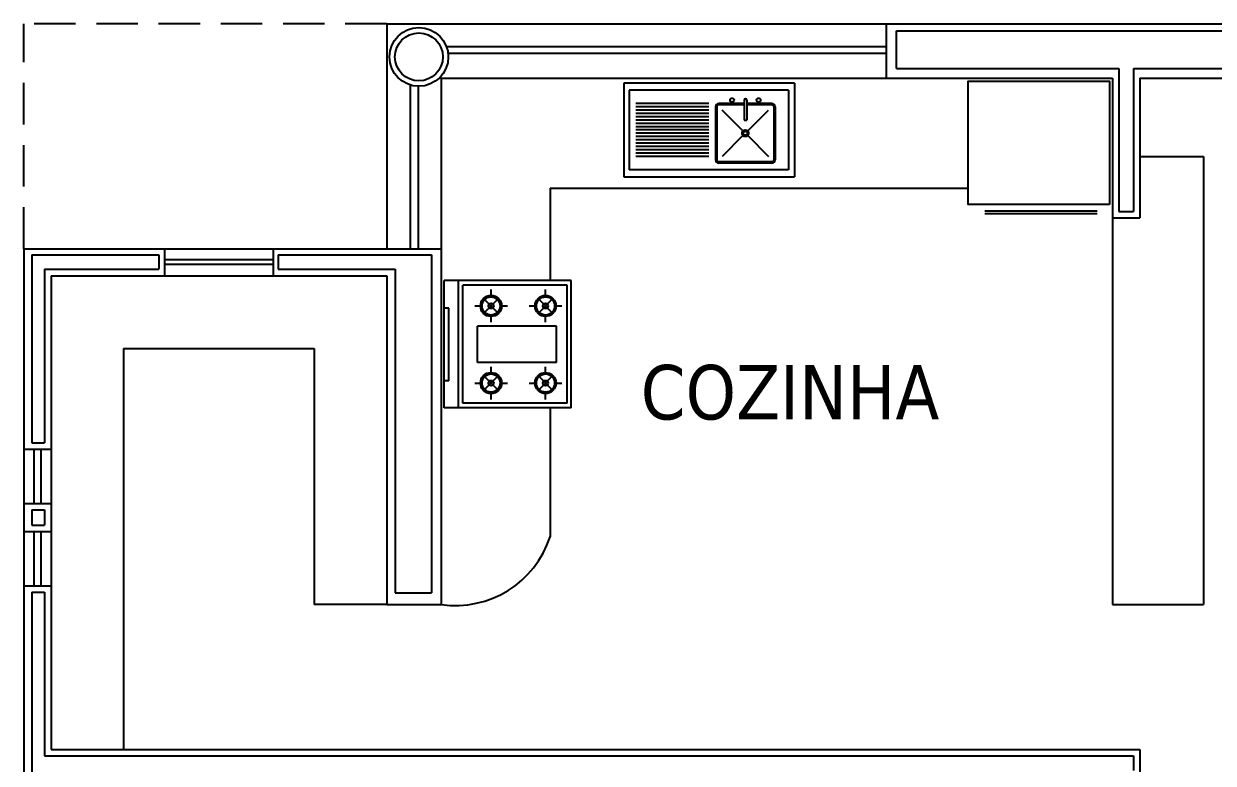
# Model space of a CAD drawing. Extents: x 152 to 700, y -120 to 84.
# Drawn here: x 204.89 to 211.44, y 31.23 to 35.31 of the extents above; entities that cross this region are included whole.
import ezdxf

# ---------------------------------------------------------------- set-up
doc = ezdxf.new("R2010")
doc.units = 0
doc.header["$LTSCALE"] = 0.03
doc.linetypes.add('DASHED', pattern=[19.05, 12.7, -6.35])
doc.layers.get('0').update_dxf_attribs({"linetype": 'CONTINUOUS'})
for name, color, linetype in [('CALIDAD', 30, 'CONTINUOUS'), ('MUEBLES', 8, 'CONTINUOUS'), ('PROYECCIONES', 9, 'DASHED'), ('TEXTOS', 7, 'CONTINUOUS'), ('VENTANAS', 4, 'CONTINUOUS')]:
    doc.layers.add(name, color=color, linetype=linetype)
doc.styles.add('COTAS', font='tahoma.ttf', dxfattribs={"height": 0.1})

msp = doc.modelspace()

# ---------------------------------------------------------------- linework, layer by layer
at = {"ltscale": 0.03}
for p, q in [((206.8863, 35.3096), (213.8863, 35.3096)), ((206.8863, 35.3096), (206.8863, 34.0697)), ((209.6407, 35.0096), (209.6407, 35.3096)), ((207.1863, 35.0096), (210.8863, 35.0096)), ((207.1863, 35.0096), (207.1863, 32.1096)), ((210.8863, 35.0096), (210.8863, 34.2402)), ((211.0363, 35.0096), (213.7363, 35.0096)), ((211.0363, 35.0096), (211.0363, 34.2402)), ((210.8863, 34.2402), (211.0363, 34.2402)), ((204.8863, 34.0697), (207.1863, 34.0697)), ((204.8863, 34.0697), (204.8863, 26.1596)), ((205.6613, 34.0697), (205.6613, 33.9197)), ((206.2613, 34.0697), (206.2613, 33.9197)), ((205.0363, 33.9197), (206.8863, 33.9197)), ((205.0363, 33.9197), (205.0363, 31.3096)), ((206.8863, 33.9197), (206.8863, 32.1096)), ((204.8863, 32.9661), (205.0363, 32.9661)), ((204.8863, 32.6661), (205.0363, 32.6661)), ((204.8863, 32.5119), (205.0363, 32.5119)), ((204.8863, 32.2119), (205.0363, 32.2119)), ((206.8863, 32.1096), (207.1863, 32.1096)), ((205.0363, 31.3096), (211.0363, 31.3096)), ((211.0363, 31.3096), (211.0363, 31.1596))]:
    msp.add_line(p, q, dxfattribs=at)
msp.add_circle((207.0635, 35.1271), 0.162, dxfattribs=at)
at = {"layer": 'CALIDAD', "ltscale": 0.03}
for p, q in [((209.6948, 35.0636), (209.6948, 35.2706)), ((209.6948, 35.2706), (213.6935, 35.2706)), ((209.6948, 35.0636), (210.9213, 35.0636)), ((210.9213, 35.0636), (210.9213, 34.2752)), ((211.0013, 35.0636), (211.0013, 34.2752)), ((211.0013, 35.0636), (211.5809, 35.0636)), ((210.9213, 34.2752), (211.0013, 34.2752)), ((204.9305, 34.0367), (204.9305, 33.0011)), ((204.9305, 34.0367), (205.6305, 34.0367)), ((205.6305, 34.0367), (205.6305, 33.9565)), ((206.2876, 34.0367), (206.2876, 33.9565)), ((206.2876, 34.0367), (207.1337, 34.0367)), ((207.1337, 34.0367), (207.1337, 32.1738)), ((205.0013, 33.9565), (205.0013, 33.0011)), ((205.0013, 33.9565), (205.6305, 33.9565)), ((206.2876, 33.9565), (206.933, 33.9565)), ((206.933, 33.9565), (206.933, 32.1738)), ((204.9305, 33.0011), (205.0013, 33.0011)), ((204.9305, 32.6311), (205.0013, 32.6311)), ((204.9305, 32.6311), (204.9305, 32.5469)), ((205.0013, 32.6311), (205.0013, 32.5469)), ((204.9305, 32.5469), (205.0013, 32.5469)), ((204.9305, 32.1769), (205.0013, 32.1769)), ((204.9305, 32.1769), (204.9305, 28.1909)), ((205.0013, 32.1769), (205.0013, 31.2746)), ((206.933, 32.1738), (207.1337, 32.1738)), ((205.0013, 31.2746), (211.0013, 31.2746)), ((211.0013, 31.2746), (211.0013, 31.1946))]:
    msp.add_line(p, q, dxfattribs=at)
msp.add_circle((207.0635, 35.1271), 0.1319, dxfattribs=at)
at = {"layer": 'MUEBLES', "ltscale": 5}
for p, q in [((209.1333, 34.9818), (208.1921, 34.9818)), ((208.1921, 34.9818), (208.1921, 34.4661)), ((209.0999, 34.9437), (208.2229, 34.9437)), ((208.2229, 34.9437), (208.2229, 34.5053)), ((209.0999, 34.9437), (209.0999, 34.5053)), ((209.1333, 34.9818), (209.1333, 34.4661)), ((208.6614, 34.8707), (208.2595, 34.8707)), ((208.8556, 34.8707), (208.7162, 34.8707)), ((208.8556, 34.889), (208.8556, 34.7793)), ((208.8702, 34.889), (208.8702, 34.7793)), ((209.0085, 34.8707), (208.8702, 34.8707)), ((208.6614, 34.8522), (208.2595, 34.8522)), ((208.6614, 34.8341), (208.2595, 34.8341)), ((208.6614, 34.8157), (208.2595, 34.8157)), ((208.698, 34.8524), (208.698, 34.5601)), ((208.7053, 34.8524), (208.7053, 34.5601)), ((208.8556, 34.8633), (208.7162, 34.8633)), ((208.8495, 34.7191), (208.7345, 34.8341)), ((209.0085, 34.8633), (208.8702, 34.8633)), ((208.8753, 34.7191), (208.9903, 34.8341)), ((209.0195, 34.8524), (209.0195, 34.5601)), ((209.0268, 34.8524), (209.0268, 34.5601)), ((208.6614, 34.7976), (208.2595, 34.7976)), ((208.6614, 34.7792), (208.2595, 34.7792)), ((208.6614, 34.761), (208.2595, 34.761)), ((208.6614, 34.7426), (208.2595, 34.7426)), ((208.8556, 34.7793), (208.8702, 34.7793)), ((208.6614, 34.7245), (208.2595, 34.7245)), ((208.6614, 34.7061), (208.2595, 34.7061)), ((208.6614, 34.688), (208.2595, 34.688)), ((208.8495, 34.6933), (208.7345, 34.5783)), ((208.8753, 34.6933), (208.9903, 34.5783)), ((208.6614, 34.6695), (208.2595, 34.6695)), ((208.6614, 34.6514), (208.2595, 34.6514)), ((208.6614, 34.633), (208.2595, 34.633)), ((208.6614, 34.6149), (208.2595, 34.6149)), ((208.6614, 34.5965), (208.2595, 34.5965)), ((208.6614, 34.5783), (208.2595, 34.5783)), ((209.0085, 34.5491), (208.7162, 34.5491)), ((209.0085, 34.5418), (208.7162, 34.5418)), ((209.0999, 34.5053), (208.2229, 34.5053)), ((208.1921, 34.4661), (209.1333, 34.4661)), ((207.2034, 33.194), (207.2034, 33.894)), ((207.9034, 33.894), (207.2034, 33.894)), ((207.281, 33.194), (207.281, 33.894)), ((207.9034, 33.194), (207.9034, 33.894)), ((207.306, 33.219), (207.306, 33.869)), ((207.881, 33.869), (207.306, 33.869)), ((207.4613, 33.8046), (207.4613, 33.8446)), ((207.7613, 33.8046), (207.7613, 33.8446)), ((207.881, 33.219), (207.881, 33.869)), ((207.4966, 33.79), (207.4259, 33.7193)), ((207.4259, 33.79), (207.4966, 33.7193)), ((207.7966, 33.79), (207.7259, 33.7193)), ((207.7259, 33.79), (207.7966, 33.7193)), ((207.2284, 33.7424), (207.2034, 33.7424)), ((207.2284, 33.3424), (207.2284, 33.7424)), ((207.3713, 33.7546), (207.4113, 33.7546)), ((207.4613, 33.6646), (207.4613, 33.7046)), ((207.5113, 33.7546), (207.5513, 33.7546)), ((207.6713, 33.7546), (207.7113, 33.7546)), ((207.7613, 33.6646), (207.7613, 33.7046)), ((207.8113, 33.7546), (207.8513, 33.7546)), ((207.8222, 33.6424), (207.3872, 33.6424)), ((207.3872, 33.4424), (207.3872, 33.6424)), ((207.8222, 33.4424), (207.8222, 33.6424)), ((207.8222, 33.4424), (207.3872, 33.4424)), ((207.4966, 33.365), (207.4259, 33.2943)), ((207.4259, 33.365), (207.4966, 33.2943)), ((207.4613, 33.3796), (207.4613, 33.4196)), ((207.7966, 33.365), (207.7259, 33.2943)), ((207.7259, 33.365), (207.7966, 33.2943)), ((207.7613, 33.3796), (207.7613, 33.4196)), ((207.2284, 33.3424), (207.2034, 33.3424)), ((207.3713, 33.3296), (207.4113, 33.3296)), ((207.5113, 33.3296), (207.5513, 33.3296)), ((207.6713, 33.3296), (207.7113, 33.3296)), ((207.8113, 33.3296), (207.8513, 33.3296)), ((207.4613, 33.2396), (207.4613, 33.2796)), ((207.7613, 33.2396), (207.7613, 33.2796)), ((207.9034, 33.194), (207.2034, 33.194)), ((207.881, 33.219), (207.306, 33.219))]:
    msp.add_line(p, q, dxfattribs=at)
at = {"layer": 'MUEBLES', "ltscale": 0.03}
for p, q in [((211.0373, 34.5779), (211.3863, 34.5779)), ((211.3863, 34.5779), (211.3863, 32.1096)), ((207.7863, 34.4039), (210.0901, 34.4039)), ((207.7863, 34.4039), (207.7863, 33.894)), ((210.8006, 34.277), (210.1826, 34.277)), ((210.8006, 34.2631), (210.1826, 34.2631)), ((210.8863, 34.2402), (210.8863, 32.1096)), ((205.4363, 33.5197), (206.4863, 33.5197)), ((205.4363, 33.5197), (205.4363, 31.3096)), ((206.4863, 33.5197), (206.4863, 32.1096)), ((207.7863, 33.194), (207.7863, 32.4828)), ((206.8863, 32.1096), (206.4863, 32.1096)), ((210.8863, 32.1096), (211.3863, 32.1096))]:
    msp.add_line(p, q, dxfattribs=at)
at = {"layer": 'MUEBLES'}
msp.add_lwpolyline([(210.87, 34.314), (210.0901, 34.314), (210.0901, 34.9929), (210.87, 34.9929)], close=True, dxfattribs=at)
at = {"layer": 'MUEBLES', "ltscale": 5}
for centre, radius in [((208.7892, 34.889), 0.011), ((208.9355, 34.889), 0.011), ((208.8624, 34.7062), 0.0183), ((208.8624, 34.7062), 0.011), ((207.4613, 33.7546), 0.0583), ((207.4613, 33.7546), 0.05), ((207.4613, 33.7546), 0.0146), ((207.7613, 33.7546), 0.0583), ((207.7613, 33.7546), 0.05), ((207.7613, 33.7546), 0.0146), ((207.4613, 33.3296), 0.0583), ((207.4613, 33.3296), 0.05), ((207.7613, 33.3296), 0.0583), ((207.7613, 33.3296), 0.05), ((207.4613, 33.3296), 0.0146), ((207.7613, 33.3296), 0.0146)]:
    msp.add_circle(centre, radius, dxfattribs=at)
for centre, radius, start, end in [((208.7162, 34.8524), 0.0183, 90, 180), ((208.8629, 34.889), 0.00731, 0, 180), ((209.0085, 34.8524), 0.0183, 0, 90), ((208.7162, 34.8524), 0.011, 90, 180), ((209.0085, 34.8524), 0.011, 0, 90), ((208.7162, 34.5601), 0.0183, 180, 270), ((208.7162, 34.5601), 0.011, 180, 270), ((209.0085, 34.5601), 0.0183, 270, 0), ((209.0085, 34.5601), 0.011, 270, 0)]:
    msp.add_arc(centre, radius, start, end, dxfattribs=at)
at = {"layer": 'MUEBLES', "ltscale": 0.03}
msp.add_arc((207.2659, 32.6505), 0.5467, 261.62594, 342.13378, dxfattribs=at)
at = {"layer": 'PROYECCIONES', "ltscale": 0.6}
for p in [(206.8863, 35.3096), (204.8863, 34.0697)]:
    msp.add_line(p, (204.8863, 35.3096), dxfattribs=at)
at = {"layer": 'VENTANAS', "ltscale": 0.03}
for p, q in [((207.215, 35.1844), (209.6407, 35.1844)), ((207.2241, 35.148), (209.6407, 35.148)), ((207.0163, 34.9721), (207.0163, 34.0697)), ((207.059, 34.9651), (207.059, 34.0697)), ((205.6613, 34.0107), (206.2613, 34.0107)), ((205.6613, 33.985), (206.2613, 33.985)), ((204.9413, 32.9661), (204.9413, 32.6661)), ((204.9798, 32.9661), (204.9798, 32.6661)), ((204.9413, 32.5119), (204.9413, 32.2119)), ((204.9798, 32.5119), (204.9798, 32.2119))]:
    msp.add_line(p, q, dxfattribs=at)

# ---------------------------------------------------------------- texts
at = {"layer": 'TEXTOS', "ltscale": 0.03, "style": 'COTAS'}
msp.add_text('COZINHA', height=0.3, dxfattribs=at).set_placement((208.286, 33.1294))

doc.saveas('drawing.dxf')
